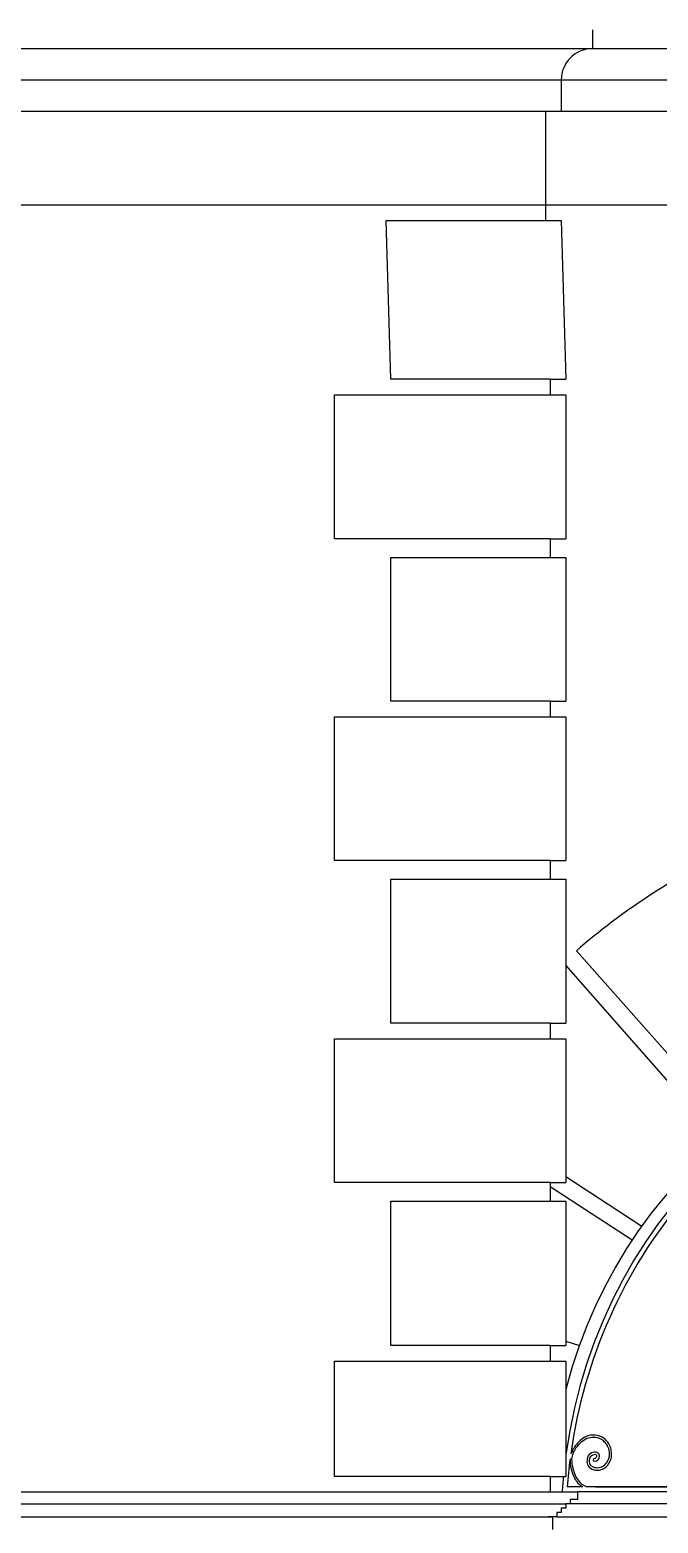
# Model space of a CAD drawing. Extents: x -43 to 90, y 6 to 81.
# Drawn here: x 68.719 to 69.724, y 65.232 to 67.62 of the extents above; entities that cross this region are included whole.
import ezdxf

# ---------------------------------------------------------------- set-up
doc = ezdxf.new("R2010")
doc.units = 0
doc.header["$LTSCALE"] = 0.1
doc.header["$MEASUREMENT"] = 0
doc.layers.add('visto', color=9, linetype='CONTINUOUS')

msp = doc.modelspace()

# ---------------------------------------------------------------- linework, layer by layer
at = {"layer": 'visto'}
for p, q in [((69.6189, 67.6204), (69.6189, 67.5904)), ((50.5756, 67.5904), (69.6189, 67.5904)), ((50.5756, 67.5904), (86.1305, 67.5904)), ((50.5256, 67.5404), (86.0805, 67.5404)), ((50.5256, 67.5404), (69.5689, 67.5404)), ((69.5689, 67.5404), (69.5689, 67.4904)), ((50.5256, 67.4904), (84.3618, 67.4904)), ((69.5439, 67.4904), (69.5689, 67.4904)), ((69.5439, 67.4904), (69.5439, 67.3154)), ((69.5439, 67.4904), (69.5689, 67.4904)), ((50.5006, 67.3404), (86.0555, 67.3404)), ((69.5439, 67.3154), (69.5689, 67.3154)), ((69.5514, 67.0615), (69.5514, 67.0365)), ((69.5514, 67.0615), (69.5764, 67.0615)), ((69.5514, 67.0365), (69.5764, 67.0365)), ((69.5514, 66.8065), (69.5514, 66.7767)), ((69.5514, 66.8065), (69.5764, 66.8065)), ((69.5514, 66.7767), (69.5764, 66.7767)), ((69.5514, 66.5467), (69.5514, 66.5217)), ((69.5514, 66.5467), (69.5764, 66.5467)), ((69.5514, 66.5217), (69.5764, 66.5217)), ((69.5514, 66.2917), (69.5514, 66.2618)), ((69.5514, 66.2917), (69.5764, 66.2917)), ((69.5514, 66.2618), (69.5764, 66.2618)), ((69.5931, 66.1475), (69.8454, 65.8623)), ((69.8229, 65.8437), (69.5764, 66.1244)), ((69.5514, 66.0318), (69.5514, 66.0068)), ((69.5514, 66.0318), (69.5764, 66.0318)), ((69.5514, 66.0068), (69.5764, 66.0068)), ((69.5514, 65.7768), (69.5514, 65.7469)), ((69.5514, 65.7768), (69.5764, 65.7768)), ((69.5764, 65.7864), (69.6977, 65.707)), ((69.6824, 65.6849), (69.5514, 65.77)), ((69.5514, 65.7469), (69.5764, 65.7469)), ((69.5514, 65.5162), (69.5514, 65.4912)), ((69.5514, 65.5162), (69.5764, 65.5162)), ((69.5764, 65.5232), (69.5979, 65.5164)), ((69.5514, 65.4912), (69.5764, 65.4912)), ((69.5514, 65.3068), (69.5514, 65.2822)), ((69.5514, 65.3068), (69.5764, 65.3068)), ((68.0583, 65.2821), (69.5514, 65.2822)), ((69.5514, 65.2822), (69.595, 65.2822)), ((69.603, 65.29), (69.5785, 65.29)), ((71.101, 65.2822), (69.595, 65.2822)), ((69.595, 65.2822), (69.595, 65.2701)), ((69.8686, 65.29), (69.6098, 65.29)), ((69.6239, 65.29), (71.0313, 65.29)), ((68.0148, 65.2631), (69.576, 65.2631)), ((69.569, 65.2491), (69.562, 65.2491)), ((69.562, 65.2491), (69.562, 65.2421)), ((69.576, 65.2561), (69.569, 65.2561)), ((69.569, 65.2561), (69.569, 65.2491)), ((69.583, 65.2631), (69.576, 65.2631)), ((69.576, 65.2631), (69.576, 65.2561)), ((71.066, 65.2631), (69.5827, 65.2631)), ((69.595, 65.2701), (69.583, 65.2701)), ((69.583, 65.2701), (69.583, 65.2631)), ((68.0428, 65.242), (69.555, 65.2421)), ((69.555, 65.2421), (69.548, 65.2421)), ((69.555, 65.2421), (69.555, 65.2221)), ((69.562, 65.2421), (69.555, 65.2421)), ((69.562, 65.2421), (69.562, 65.2421)), ((69.562, 65.2421), (69.562, 65.2421)), ((69.562, 65.2421), (71.087, 65.2421))]:
    msp.add_line(p, q, dxfattribs=at)
for points in [[(69.5514, 67.0615), (69.2964, 67.0615), (69.2889, 67.3154), (69.5439, 67.3154)], [(69.5689, 67.3154), (69.5764, 67.0615)], [(69.5514, 66.8065), (69.2064, 66.8065), (69.2064, 67.0365), (69.5514, 67.0365)], [(69.5764, 67.0365), (69.5764, 66.8065)], [(69.5514, 66.5467), (69.2964, 66.5467), (69.2964, 66.7767), (69.5514, 66.7767)], [(69.5764, 66.7767), (69.5764, 66.5467)], [(69.5514, 66.2917), (69.2064, 66.2917), (69.2064, 66.5217), (69.5514, 66.5217)], [(69.5764, 66.5217), (69.5764, 66.2917)], [(69.5514, 66.0318), (69.2964, 66.0318), (69.2964, 66.2618), (69.5514, 66.2618)], [(69.5764, 66.2618), (69.5764, 66.0318)], [(69.5514, 65.7768), (69.2064, 65.7768), (69.2064, 66.0068), (69.5514, 66.0068)], [(69.5764, 66.0068), (69.5764, 65.7768)], [(69.5514, 65.5162), (69.2964, 65.5162), (69.2964, 65.7469), (69.5514, 65.7469)], [(69.5764, 65.7469), (69.5764, 65.5162)], [(69.5514, 65.3068), (69.2064, 65.3068), (69.2064, 65.4912), (69.5514, 65.4912)], [(69.5764, 65.4912), (69.5764, 65.3068)]]:
    msp.add_lwpolyline(points, dxfattribs=at)
for centre, radius, start, end in [((69.6189, 67.5404), 0.05, 90, 180), ((70.3134, 65.3147), 1.1011, 115.7968, 130.8588), ((70.3272, 65.2561), 0.7743, 1.9301, 165.8233)]:
    msp.add_arc(centre, radius, start, end, dxfattribs=at)
for major_axis, start_param, end_param in [((0, 0.7968), -1.504139, 1.428476), ((0, 0.7889), 0.846419, 1.426163), ((0, 0.7889), 1.436553, 1.493494), ((0, 0.7968), 1.473098, 1.504137)]:
    msp.add_ellipse((70.3321, 65.2291), major_axis=major_axis, ratio=0.958081, start_param=start_param, end_param=end_param, dxfattribs=at)
for points, knots in [([(69.6204, 65.3344), (69.6201, 65.3337), (69.6191, 65.3315), (69.6251, 65.331), (69.6287, 65.3338), (69.6308, 65.3386), (69.6288, 65.3443), (69.6211, 65.3468), (69.6125, 65.3424), (69.6094, 65.3331), (69.6108, 65.3223), (69.6202, 65.3171), (69.6294, 65.3161), (69.6373, 65.3192), (69.6431, 65.324), (69.6475, 65.3317), (69.6501, 65.3404), (69.6488, 65.3503), (69.6461, 65.3581), (69.6414, 65.364), (69.6347, 65.3702), (69.6245, 65.3736), (69.6119, 65.3726), (69.6013, 65.367), (69.5935, 65.3589), (69.588, 65.351), (69.5855, 65.3456), (69.5842, 65.3428)], [0, 0, 0, 0, 0.0029522, 0.0088753, 0.017877, 0.0237296, 0.0300744, 0.041641, 0.0552271, 0.0689889, 0.081862, 0.09836, 0.1118525, 0.1228051, 0.1354037, 0.1444547, 0.1612156, 0.1734922, 0.1870827, 0.1965234, 0.2061563, 0.227041, 0.2424418, 0.2623554, 0.2788392, 0.2918619, 0.3045883, 0.3045883, 0.3045883, 0.3045883]), ([(69.6204, 65.3344), (69.6214, 65.335), (69.623, 65.336), (69.6257, 65.3372), (69.6266, 65.3408), (69.6228, 65.342), (69.6193, 65.3411), (69.6148, 65.3385), (69.6129, 65.3319), (69.6146, 65.3249), (69.6212, 65.3209), (69.6289, 65.3203), (69.6379, 65.3237), (69.6447, 65.3327), (69.6475, 65.3448), (69.6436, 65.3546), (69.6393, 65.3614), (69.6319, 65.3674), (69.6213, 65.37), (69.6093, 65.368), (69.6001, 65.361), (69.5904, 65.3511), (69.5839, 65.3363), (69.5869, 65.3225), (69.5902, 65.3099), (69.5963, 65.2973), (69.6055, 65.2922), (69.6098, 65.29)], [0, 0, 0, 0, 0.0047912, 0.0088381, 0.012656, 0.0171577, 0.0228609, 0.0292931, 0.0394129, 0.0500375, 0.0576617, 0.0720874, 0.0832117, 0.0994283, 0.1195941, 0.1336304, 0.143901, 0.1547905, 0.1747743, 0.1910612, 0.2079711, 0.224922, 0.2526186, 0.2728942, 0.2843453, 0.3093973, 0.3305235, 0.3305235, 0.3305235, 0.3305235]), ([(69.5831, 65.3347), (69.5824, 65.3237), (69.5855, 65.3135), (69.593, 65.2984), (69.5978, 65.2936), (69.603, 65.29)], [0.25443496, 0.25443496, 0.25443496, 0.25443496, 0.29460674, 0.29460674, 0.3203819, 0.3203819, 0.3203819, 0.3203819])]:
    msp.add_open_spline(points, degree=3, knots=knots, dxfattribs=at)

doc.saveas('drawing.dxf')
